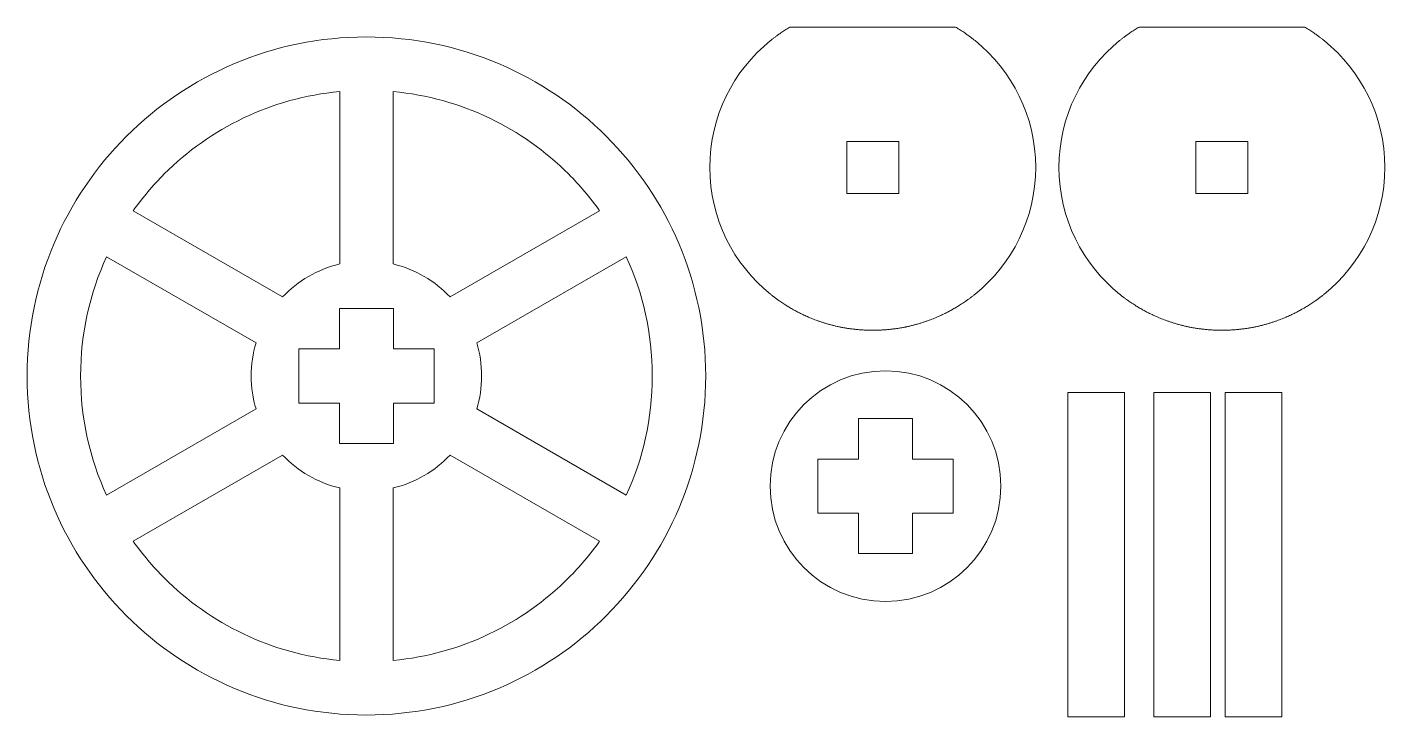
# Model space of a CAD drawing. Header units: millimetres. Extents: x 286 to 766, y 153 to 433.
# Drawn here: x 540.9 to 641.3, y 163.2 to 214.2 of the extents above; entities that cross this region are included whole.
import ezdxf

# ---------------------------------------------------------------- set-up
doc = ezdxf.new("R2010")
doc.units = ezdxf.units.MM
doc.header["$MEASUREMENT"] = 0
doc.layers.add('layer 1', color=7, linetype='Continuous')

msp = doc.modelspace()

# ---------------------------------------------------------------- linework, layer by layer
at = {"layer": 'layer 1', "color": 1, "lineweight": 20}
for points in [[(601.4965, 201.9241), (605.3365, 201.9241), (605.3365, 205.7641), (601.4965, 205.7641), (601.4965, 201.9241)], [(627.3198, 201.9241), (631.1598, 201.9241), (631.1598, 205.7641), (627.3198, 205.7641), (627.3198, 201.9241)]]:
    msp.add_lwpolyline(points, close=True, dxfattribs=at)
msp.add_ellipse((604.3579, 180.2591), major_axis=(0, 8.5355), ratio=1, dxfattribs=at)
at = {"layer": 'layer 1', "color": 1, "lineweight": 9}
for points, knots in [([(609.5441, 214.2252), (609.5441, 214.2252), (609.6015, 214.1911), (609.6015, 214.1911), (609.6015, 214.1911), (609.6498, 214.1622), (609.6976, 214.133), (609.7451, 214.1036), (609.7451, 214.1036), (609.7451, 214.1036), (609.8421, 214.0432), (609.8421, 214.0432), (609.8421, 214.0432), (609.89, 214.0129), (609.9378, 213.9819), (609.9855, 213.951), (609.9855, 213.951), (609.9855, 213.951), (610.0717, 213.8945), (610.0717, 213.8945), (610.0717, 213.8945), (610.1215, 213.8613), (610.1716, 213.8277), (610.2215, 213.7934), (610.2215, 213.7934), (610.2215, 213.7934), (610.3004, 213.7389), (610.3004, 213.7389), (610.3004, 213.7389), (610.3719, 213.6889), (610.4428, 213.6383), (610.5132, 213.5871), (610.5132, 213.5871), (610.5132, 213.5871), (610.5541, 213.5572), (610.5541, 213.5572), (610.5541, 213.5572), (610.6134, 213.5135), (610.6721, 213.469), (610.7306, 213.4244), (610.7306, 213.4244), (610.7306, 213.4244), (610.7675, 213.3961), (610.7675, 213.3961), (610.7675, 213.3961), (610.8256, 213.3516), (610.8828, 213.3064), (610.9403, 213.2606), (610.9403, 213.2606), (610.9403, 213.2606), (610.9824, 213.2267), (610.9824, 213.2267), (610.9824, 213.2267), (613.7193, 211.0172), (615.4701, 207.6353), (615.4701, 203.8441), (615.4701, 203.8441), (615.4701, 200.0527), (613.7192, 196.671), (610.9824, 194.4613), (610.9824, 194.4613), (610.9824, 194.4613), (610.9403, 194.4274), (610.9403, 194.4274), (610.9403, 194.4274), (610.8828, 194.3818), (610.8256, 194.3367), (610.7675, 194.2917), (610.7675, 194.2917), (610.7675, 194.2917), (610.7306, 194.2637), (610.7306, 194.2637), (610.7306, 194.2637), (610.6721, 194.2189), (610.6134, 194.1744), (610.5541, 194.1309), (610.5541, 194.1309), (610.5541, 194.1309), (610.5132, 194.1011), (610.5132, 194.1011), (610.5132, 194.1011), (610.4428, 194.0497), (610.3719, 193.999), (610.3004, 193.9493), (610.3004, 193.9493), (610.3004, 193.9493), (610.2215, 193.8946), (610.2215, 193.8946), (610.2215, 193.8946), (610.1716, 193.8605), (610.1215, 193.8272), (610.0717, 193.7935), (610.0717, 193.7935), (610.0717, 193.7935), (609.9855, 193.7372), (609.9855, 193.7372), (609.9855, 193.7372), (609.9378, 193.7058), (609.89, 193.6753), (609.8421, 193.6448), (609.8421, 193.6448), (609.8421, 193.6448), (609.7451, 193.5844), (609.7451, 193.5844), (609.7451, 193.5844), (609.6976, 193.5551), (609.6498, 193.5257), (609.6015, 193.497), (609.6015, 193.497), (609.6015, 193.497), (609.4996, 193.4365), (609.4996, 193.4365), (609.4996, 193.4365), (609.447, 193.406), (609.3943, 193.3755), (609.3414, 193.3456), (609.3414, 193.3456), (609.3414, 193.3456), (609.2313, 193.2841), (609.2313, 193.2841), (609.2313, 193.2841), (609.1855, 193.2587), (609.1395, 193.2336), (609.093, 193.209), (609.093, 193.209), (609.0511, 193.1865), (609.009, 193.1642), (608.9669, 193.1424), (608.9669, 193.1424), (608.9246, 193.1204), (608.8825, 193.0989), (608.8404, 193.0774), (608.8404, 193.0774), (608.7908, 193.0525), (608.7411, 193.0279), (608.6912, 193.0035), (608.6912, 193.0035), (608.6912, 193.0035), (608.5853, 192.9522), (608.5853, 192.9522), (608.5853, 192.9522), (608.5327, 192.9275), (608.4799, 192.9029), (608.4269, 192.8787), (608.4269, 192.8787), (608.4269, 192.8787), (608.3346, 192.8366), (608.3346, 192.8366), (608.3346, 192.8366), (608.2781, 192.8113), (608.221, 192.7866), (608.1638, 192.762), (608.1638, 192.762), (608.1638, 192.762), (608.0618, 192.7187), (608.0618, 192.7187), (608.0618, 192.7187), (608.0028, 192.694), (607.9432, 192.6698), (607.8835, 192.6457), (607.8835, 192.6457), (607.8835, 192.6457), (607.7876, 192.608), (607.7876, 192.608), (607.7876, 192.608), (607.722, 192.5824), (607.6558, 192.5574), (607.5893, 192.533), (607.5893, 192.533), (607.5893, 192.533), (607.5247, 192.5092), (607.5247, 192.5092), (607.5247, 192.5092), (607.4567, 192.4842), (607.3883, 192.4605), (607.3195, 192.4369), (607.3195, 192.4369), (607.3195, 192.4369), (607.2546, 192.4146), (607.2546, 192.4146), (607.2546, 192.4146), (607.1837, 192.391), (607.1128, 192.368), (607.0412, 192.3454), (607.0412, 192.3454), (607.0412, 192.3454), (606.978, 192.3255), (606.978, 192.3255), (606.978, 192.3255), (606.897, 192.3005), (606.8155, 192.2763), (606.7333, 192.2528), (606.7333, 192.2528), (606.7333, 192.2528), (606.6816, 192.2384), (606.6816, 192.2384), (606.6816, 192.2384), (606.6059, 192.2172), (606.5306, 192.1965), (606.4546, 192.1767), (606.4546, 192.1767), (606.4546, 192.1767), (606.3997, 192.1628), (606.3997, 192.1628), (606.3997, 192.1628), (606.3231, 192.1434), (606.2461, 192.1248), (606.1688, 192.1066), (606.1688, 192.1066), (606.1688, 192.1066), (606.1173, 192.0945), (606.1173, 192.0945), (606.1173, 192.0945), (606.0366, 192.076), (605.9555, 192.0582), (605.8742, 192.0415), (605.8742, 192.0415), (605.8742, 192.0415), (605.83, 192.0324), (605.83, 192.0324), (605.83, 192.0324), (605.7415, 192.0143), (605.6528, 191.9973), (605.5635, 191.9814), (605.5635, 191.9814), (605.5635, 191.9814), (605.5274, 191.975), (605.5274, 191.975), (605.5274, 191.975), (605.443, 191.9599), (605.3585, 191.946), (605.2738, 191.933), (605.2738, 191.933), (605.2738, 191.933), (605.2278, 191.9259), (605.2278, 191.9259), (605.2278, 191.9259), (605.1435, 191.9133), (605.0589, 191.9014), (604.9741, 191.8904), (604.9741, 191.8904), (604.9741, 191.8904), (604.9354, 191.8854), (604.9354, 191.8854), (604.9354, 191.8854), (604.8441, 191.8739), (604.7521, 191.8634), (604.6599, 191.854), (604.6599, 191.854), (604.6599, 191.854), (604.649, 191.8528), (604.649, 191.8528), (604.649, 191.8528), (604.649, 191.8528), (604.6433, 191.8521), (604.6433, 191.8521), (604.6433, 191.8521), (604.5468, 191.8426), (604.4498, 191.8339), (604.353, 191.8264), (604.353, 191.8264), (604.353, 191.8264), (604.3283, 191.8245), (604.3283, 191.8245), (604.3283, 191.8245), (604.238, 191.8176), (604.1473, 191.8122), (604.0562, 191.8072), (604.0562, 191.8072), (604.0562, 191.8072), (604.0179, 191.8053), (604.0179, 191.8053), (604.0179, 191.8053), (603.9274, 191.8009), (603.8365, 191.7976), (603.7457, 191.7951), (603.7457, 191.7951), (603.7457, 191.7951), (603.716, 191.7943), (603.716, 191.7943), (603.716, 191.7943), (603.6165, 191.7919), (603.5166, 191.7902), (603.4167, 191.7902), (603.4167, 191.7902), (603.3165, 191.7902), (603.2169, 191.7919), (603.1172, 191.7943), (603.1172, 191.7943), (603.1172, 191.7943), (603.0877, 191.7951), (603.0877, 191.7951), (603.0877, 191.7951), (602.9967, 191.7976), (602.906, 191.8009), (602.8155, 191.8053), (602.8155, 191.8053), (602.8155, 191.8053), (602.7772, 191.8072), (602.7772, 191.8072), (602.7772, 191.8072), (602.6861, 191.8122), (602.5955, 191.8179), (602.5051, 191.8245), (602.5051, 191.8245), (602.5051, 191.8245), (602.4804, 191.8264), (602.4804, 191.8264), (602.4804, 191.8264), (602.3836, 191.8339), (602.2866, 191.8426), (602.1902, 191.8521), (602.1902, 191.8521), (602.1902, 191.8521), (602.1844, 191.8528), (602.1844, 191.8528), (602.1844, 191.8528), (602.1844, 191.8528), (602.1736, 191.854), (602.1736, 191.854), (602.1736, 191.854), (602.0813, 191.8634), (601.9893, 191.8739), (601.8977, 191.8854), (601.8977, 191.8854), (601.8977, 191.8854), (601.8594, 191.8904), (601.8594, 191.8904), (601.8594, 191.8904), (601.7743, 191.9014), (601.6898, 191.9133), (601.6055, 191.9259), (601.6055, 191.9259), (601.6055, 191.9259), (601.5597, 191.933), (601.5597, 191.933), (601.5597, 191.933), (601.4748, 191.946), (601.3901, 191.9599), (601.306, 191.975), (601.306, 191.975), (601.306, 191.975), (601.2699, 191.9814), (601.2699, 191.9814), (601.2699, 191.9814), (601.1807, 191.9973), (601.0917, 192.0143), (601.0034, 192.0324), (601.0034, 192.0324), (601.0034, 192.0324), (600.9592, 192.0415), (600.9592, 192.0415), (600.9592, 192.0415), (600.8781, 192.0582), (600.7967, 192.076), (600.7161, 192.0945), (600.7161, 192.0945), (600.7161, 192.0945), (600.6646, 192.1066), (600.6646, 192.1066), (600.6646, 192.1066), (600.5873, 192.1244), (600.5103, 192.1434), (600.4337, 192.1628), (600.4337, 192.1628), (600.4337, 192.1628), (600.3788, 192.1767), (600.3788, 192.1767), (600.3788, 192.1767), (600.3028, 192.1965), (600.2271, 192.2172), (600.1517, 192.2384), (600.1517, 192.2384), (600.1517, 192.2384), (600.0997, 192.2528), (600.0997, 192.2528), (600.0997, 192.2528), (600.0175, 192.2763), (599.9365, 192.3005), (599.8552, 192.3255), (599.8552, 192.3255), (599.8552, 192.3255), (599.792, 192.3454), (599.792, 192.3454), (599.792, 192.3454), (599.7207, 192.368), (599.6498, 192.391), (599.5789, 192.4146), (599.5789, 192.4146), (599.5789, 192.4146), (599.5136, 192.4369), (599.5136, 192.4369), (599.5136, 192.4369), (599.4451, 192.4605), (599.3767, 192.4842), (599.3086, 192.5092), (599.3086, 192.5092), (599.3086, 192.5092), (599.2439, 192.533), (599.2439, 192.533), (599.2439, 192.533), (599.1775, 192.5571), (599.1115, 192.5824), (599.0455, 192.608), (599.0455, 192.608), (599.0455, 192.608), (598.9498, 192.6457), (598.9498, 192.6457), (598.9498, 192.6457), (598.8902, 192.6696), (598.8305, 192.694), (598.7713, 192.7187), (598.7713, 192.7187), (598.7713, 192.7187), (598.6694, 192.762), (598.6694, 192.762), (598.6694, 192.762), (598.6124, 192.7866), (598.5554, 192.8113), (598.4988, 192.8366), (598.4988, 192.8366), (598.4988, 192.8366), (598.4064, 192.8787), (598.4064, 192.8787), (598.4064, 192.8787), (598.3535, 192.9029), (598.3007, 192.9275), (598.2482, 192.9522), (598.2482, 192.9522), (598.2482, 192.9522), (598.142, 193.0035), (598.142, 193.0035), (598.142, 193.0035), (598.0923, 193.0279), (598.0426, 193.0525), (597.993, 193.0774), (597.993, 193.0774), (597.9506, 193.0989), (597.9084, 193.1204), (597.8665, 193.1424), (597.8665, 193.1424), (597.8243, 193.1642), (597.7822, 193.1865), (597.7404, 193.209), (597.7404, 193.209), (597.6939, 193.2336), (597.6478, 193.2587), (597.6018, 193.2841), (597.6018, 193.2841), (597.5651, 193.3045), (597.5284, 193.3248), (597.492, 193.3456), (597.492, 193.3456), (597.4388, 193.3755), (597.3863, 193.406), (597.3338, 193.4365), (597.3338, 193.4365), (597.3338, 193.4365), (597.2318, 193.497), (597.2318, 193.497), (597.2318, 193.497), (597.1838, 193.5257), (597.1359, 193.5551), (597.0882, 193.5844), (597.0882, 193.5844), (597.0557, 193.6046), (597.0235, 193.6246), (596.9913, 193.6448), (596.9913, 193.6448), (596.9431, 193.6753), (596.8953, 193.706), (596.848, 193.7372), (596.848, 193.7372), (596.848, 193.7372), (596.7617, 193.7935), (596.7617, 193.7935), (596.7617, 193.7935), (596.7117, 193.8268), (596.6616, 193.8603), (596.6119, 193.8946), (596.6119, 193.8946), (596.6119, 193.8946), (596.533, 193.9493), (596.533, 193.9493), (596.533, 193.9493), (596.4615, 193.999), (596.3906, 194.0497), (596.3203, 194.1011), (596.3203, 194.1011), (596.3203, 194.1011), (596.2792, 194.1309), (596.2792, 194.1309), (596.2792, 194.1309), (596.2198, 194.1744), (596.1611, 194.2189), (596.1028, 194.2637), (596.1028, 194.2637), (596.1028, 194.2637), (596.0659, 194.2917), (596.0659, 194.2917), (596.0659, 194.2917), (596.0078, 194.3365), (595.95, 194.3818), (595.8931, 194.4274), (595.8931, 194.4274), (595.8931, 194.4274), (595.8508, 194.4613), (595.8508, 194.4613), (595.8508, 194.4613), (593.1141, 196.6707), (591.363, 200.0527), (591.363, 203.8441), (591.363, 203.8441), (591.363, 207.6353), (593.1142, 211.0171), (595.8508, 213.2267), (595.8508, 213.2267), (595.8508, 213.2267), (595.8931, 213.2606), (595.8931, 213.2606), (595.8931, 213.2606), (595.95, 213.3064), (596.0078, 213.3514), (596.0659, 213.3961), (596.0659, 213.3961), (596.0659, 213.3961), (596.1028, 213.4244), (596.1028, 213.4244), (596.1028, 213.4244), (596.1611, 213.4693), (596.2198, 213.5135), (596.2792, 213.5572), (596.2792, 213.5572), (596.2792, 213.5572), (596.3203, 213.5871), (596.3203, 213.5871), (596.3203, 213.5871), (596.3906, 213.6383), (596.4615, 213.6889), (596.533, 213.7389), (596.533, 213.7389), (596.533, 213.7389), (596.6119, 213.7934), (596.6119, 213.7934), (596.6119, 213.7934), (596.6616, 213.8274), (596.7117, 213.861), (596.7617, 213.8945), (596.7617, 213.8945), (596.7617, 213.8945), (596.848, 213.951), (596.848, 213.951), (596.848, 213.951), (596.8953, 213.982), (596.9431, 214.0129), (596.9913, 214.0432), (596.9913, 214.0432), (596.9913, 214.0432), (597.0882, 214.1036), (597.0882, 214.1036), (597.0882, 214.1036), (597.1359, 214.133), (597.1838, 214.1622), (597.2318, 214.1911), (597.2318, 214.1911), (597.2318, 214.1911), (597.2893, 214.2252), (597.2893, 214.2252), (597.2893, 214.2252), (597.2893, 214.2252), (609.5441, 214.2252), (609.5441, 214.2252)], [0, 0, 0, 0, 0.00694444, 0.00694444, 0.00694444, 0.00694444, 0.01388889, 0.01388889, 0.01388889, 0.01388889, 0.02083333, 0.02083333, 0.02083333, 0.02083333, 0.02777778, 0.02777778, 0.02777778, 0.02777778, 0.03472222, 0.03472222, 0.03472222, 0.03472222, 0.04166667, 0.04166667, 0.04166667, 0.04166667, 0.04861111, 0.04861111, 0.04861111, 0.04861111, 0.05555556, 0.05555556, 0.05555556, 0.05555556, 0.0625, 0.0625, 0.0625, 0.0625, 0.06944444, 0.06944444, 0.06944444, 0.06944444, 0.07638889, 0.07638889, 0.07638889, 0.07638889, 0.08333333, 0.08333333, 0.08333333, 0.08333333, 0.09027778, 0.09027778, 0.09027778, 0.09027778, 0.09722222, 0.09722222, 0.09722222, 0.09722222, 0.10416667, 0.10416667, 0.10416667, 0.10416667, 0.11111111, 0.11111111, 0.11111111, 0.11111111, 0.11805556, 0.11805556, 0.11805556, 0.11805556, 0.125, 0.125, 0.125, 0.125, 0.13194444, 0.13194444, 0.13194444, 0.13194444, 0.13888889, 0.13888889, 0.13888889, 0.13888889, 0.14583333, 0.14583333, 0.14583333, 0.14583333, 0.15277778, 0.15277778, 0.15277778, 0.15277778, 0.15972222, 0.15972222, 0.15972222, 0.15972222, 0.16666667, 0.16666667, 0.16666667, 0.16666667, 0.17361111, 0.17361111, 0.17361111, 0.17361111, 0.18055556, 0.18055556, 0.18055556, 0.18055556, 0.1875, 0.1875, 0.1875, 0.1875, 0.19444444, 0.19444444, 0.19444444, 0.19444444, 0.20138889, 0.20138889, 0.20138889, 0.20138889, 0.20833333, 0.20833333, 0.20833333, 0.20833333, 0.21527778, 0.21527778, 0.21527778, 0.21527778, 0.22222222, 0.22222222, 0.22222222, 0.22222222, 0.22916667, 0.22916667, 0.22916667, 0.22916667, 0.23611111, 0.23611111, 0.23611111, 0.23611111, 0.24305556, 0.24305556, 0.24305556, 0.24305556, 0.25, 0.25, 0.25, 0.25, 0.25694444, 0.25694444, 0.25694444, 0.25694444, 0.26388889, 0.26388889, 0.26388889, 0.26388889, 0.27083333, 0.27083333, 0.27083333, 0.27083333, 0.27777778, 0.27777778, 0.27777778, 0.27777778, 0.28472222, 0.28472222, 0.28472222, 0.28472222, 0.29166667, 0.29166667, 0.29166667, 0.29166667, 0.29861111, 0.29861111, 0.29861111, 0.29861111, 0.30555556, 0.30555556, 0.30555556, 0.30555556, 0.3125, 0.3125, 0.3125, 0.3125, 0.31944444, 0.31944444, 0.31944444, 0.31944444, 0.32638889, 0.32638889, 0.32638889, 0.32638889, 0.33333333, 0.33333333, 0.33333333, 0.33333333, 0.34027778, 0.34027778, 0.34027778, 0.34027778, 0.34722222, 0.34722222, 0.34722222, 0.34722222, 0.35416667, 0.35416667, 0.35416667, 0.35416667, 0.36111111, 0.36111111, 0.36111111, 0.36111111, 0.36805556, 0.36805556, 0.36805556, 0.36805556, 0.375, 0.375, 0.375, 0.375, 0.38194444, 0.38194444, 0.38194444, 0.38194444, 0.38888889, 0.38888889, 0.38888889, 0.38888889, 0.39583333, 0.39583333, 0.39583333, 0.39583333, 0.40277778, 0.40277778, 0.40277778, 0.40277778, 0.40972222, 0.40972222, 0.40972222, 0.40972222, 0.41666667, 0.41666667, 0.41666667, 0.41666667, 0.42361111, 0.42361111, 0.42361111, 0.42361111, 0.43055556, 0.43055556, 0.43055556, 0.43055556, 0.4375, 0.4375, 0.4375, 0.4375, 0.44444444, 0.44444444, 0.44444444, 0.44444444, 0.45138889, 0.45138889, 0.45138889, 0.45138889, 0.45833333, 0.45833333, 0.45833333, 0.45833333, 0.46527778, 0.46527778, 0.46527778, 0.46527778, 0.47222222, 0.47222222, 0.47222222, 0.47222222, 0.47916667, 0.47916667, 0.47916667, 0.47916667, 0.48611111, 0.48611111, 0.48611111, 0.48611111, 0.49305556, 0.49305556, 0.49305556, 0.49305556, 0.5, 0.5, 0.5, 0.5, 0.50694444, 0.50694444, 0.50694444, 0.50694444, 0.51388889, 0.51388889, 0.51388889, 0.51388889, 0.52083333, 0.52083333, 0.52083333, 0.52083333, 0.52777778, 0.52777778, 0.52777778, 0.52777778, 0.53472222, 0.53472222, 0.53472222, 0.53472222, 0.54166667, 0.54166667, 0.54166667, 0.54166667, 0.54861111, 0.54861111, 0.54861111, 0.54861111, 0.55555556, 0.55555556, 0.55555556, 0.55555556, 0.5625, 0.5625, 0.5625, 0.5625, 0.56944444, 0.56944444, 0.56944444, 0.56944444, 0.57638889, 0.57638889, 0.57638889, 0.57638889, 0.58333333, 0.58333333, 0.58333333, 0.58333333, 0.59027778, 0.59027778, 0.59027778, 0.59027778, 0.59722222, 0.59722222, 0.59722222, 0.59722222, 0.60416667, 0.60416667, 0.60416667, 0.60416667, 0.61111111, 0.61111111, 0.61111111, 0.61111111, 0.61805556, 0.61805556, 0.61805556, 0.61805556, 0.625, 0.625, 0.625, 0.625, 0.63194444, 0.63194444, 0.63194444, 0.63194444, 0.63888889, 0.63888889, 0.63888889, 0.63888889, 0.64583333, 0.64583333, 0.64583333, 0.64583333, 0.65277778, 0.65277778, 0.65277778, 0.65277778, 0.65972222, 0.65972222, 0.65972222, 0.65972222, 0.66666667, 0.66666667, 0.66666667, 0.66666667, 0.67361111, 0.67361111, 0.67361111, 0.67361111, 0.68055556, 0.68055556, 0.68055556, 0.68055556, 0.6875, 0.6875, 0.6875, 0.6875, 0.69444444, 0.69444444, 0.69444444, 0.69444444, 0.70138889, 0.70138889, 0.70138889, 0.70138889, 0.70833333, 0.70833333, 0.70833333, 0.70833333, 0.71527778, 0.71527778, 0.71527778, 0.71527778, 0.72222222, 0.72222222, 0.72222222, 0.72222222, 0.72916667, 0.72916667, 0.72916667, 0.72916667, 0.73611111, 0.73611111, 0.73611111, 0.73611111, 0.74305556, 0.74305556, 0.74305556, 0.74305556, 0.75, 0.75, 0.75, 0.75, 0.75694444, 0.75694444, 0.75694444, 0.75694444, 0.76388889, 0.76388889, 0.76388889, 0.76388889, 0.77083333, 0.77083333, 0.77083333, 0.77083333, 0.77777778, 0.77777778, 0.77777778, 0.77777778, 0.78472222, 0.78472222, 0.78472222, 0.78472222, 0.79166667, 0.79166667, 0.79166667, 0.79166667, 0.79861111, 0.79861111, 0.79861111, 0.79861111, 0.80555556, 0.80555556, 0.80555556, 0.80555556, 0.8125, 0.8125, 0.8125, 0.8125, 0.81944444, 0.81944444, 0.81944444, 0.81944444, 0.82638889, 0.82638889, 0.82638889, 0.82638889, 0.83333333, 0.83333333, 0.83333333, 0.83333333, 0.84027778, 0.84027778, 0.84027778, 0.84027778, 0.84722222, 0.84722222, 0.84722222, 0.84722222, 0.85416667, 0.85416667, 0.85416667, 0.85416667, 0.86111111, 0.86111111, 0.86111111, 0.86111111, 0.86805556, 0.86805556, 0.86805556, 0.86805556, 0.875, 0.875, 0.875, 0.875, 0.88194444, 0.88194444, 0.88194444, 0.88194444, 0.88888889, 0.88888889, 0.88888889, 0.88888889, 0.89583333, 0.89583333, 0.89583333, 0.89583333, 0.90277778, 0.90277778, 0.90277778, 0.90277778, 0.90972222, 0.90972222, 0.90972222, 0.90972222, 0.91666667, 0.91666667, 0.91666667, 0.91666667, 0.92361111, 0.92361111, 0.92361111, 0.92361111, 0.93055556, 0.93055556, 0.93055556, 0.93055556, 0.9375, 0.9375, 0.9375, 0.9375, 0.94444444, 0.94444444, 0.94444444, 0.94444444, 0.95138889, 0.95138889, 0.95138889, 0.95138889, 0.95833333, 0.95833333, 0.95833333, 0.95833333, 0.96527778, 0.96527778, 0.96527778, 0.96527778, 0.97222222, 0.97222222, 0.97222222, 0.97222222, 0.97916667, 0.97916667, 0.97916667, 0.97916667, 0.98611111, 0.98611111, 0.98611111, 0.98611111, 1, 1, 1, 1]), ([(635.3674, 214.2252), (635.3674, 214.2252), (635.4248, 214.1911), (635.4248, 214.1911), (635.4248, 214.1911), (635.4731, 214.1622), (635.5209, 214.133), (635.5684, 214.1036), (635.5684, 214.1036), (635.5684, 214.1036), (635.6654, 214.0432), (635.6654, 214.0432), (635.6654, 214.0432), (635.7133, 214.0129), (635.7611, 213.9819), (635.8088, 213.951), (635.8088, 213.951), (635.8088, 213.951), (635.895, 213.8945), (635.895, 213.8945), (635.895, 213.8945), (635.9448, 213.8613), (635.9949, 213.8277), (636.0448, 213.7934), (636.0448, 213.7934), (636.0448, 213.7934), (636.1237, 213.7389), (636.1237, 213.7389), (636.1237, 213.7389), (636.1952, 213.6889), (636.2661, 213.6383), (636.3365, 213.5871), (636.3365, 213.5871), (636.3365, 213.5871), (636.3774, 213.5572), (636.3774, 213.5572), (636.3774, 213.5572), (636.4367, 213.5135), (636.4954, 213.469), (636.5539, 213.4244), (636.5539, 213.4244), (636.5539, 213.4244), (636.5908, 213.3961), (636.5908, 213.3961), (636.5908, 213.3961), (636.6489, 213.3516), (636.7061, 213.3064), (636.7636, 213.2606), (636.7636, 213.2606), (636.7636, 213.2606), (636.8057, 213.2267), (636.8057, 213.2267), (636.8057, 213.2267), (639.5426, 211.0172), (641.2934, 207.6353), (641.2934, 203.8441), (641.2934, 203.8441), (641.2934, 200.0527), (639.5425, 196.671), (636.8057, 194.4613), (636.8057, 194.4613), (636.8057, 194.4613), (636.7636, 194.4274), (636.7636, 194.4274), (636.7636, 194.4274), (636.7061, 194.3818), (636.6489, 194.3367), (636.5908, 194.2917), (636.5908, 194.2917), (636.5908, 194.2917), (636.5539, 194.2637), (636.5539, 194.2637), (636.5539, 194.2637), (636.4954, 194.2189), (636.4367, 194.1744), (636.3774, 194.1309), (636.3774, 194.1309), (636.3774, 194.1309), (636.3365, 194.1011), (636.3365, 194.1011), (636.3365, 194.1011), (636.2661, 194.0497), (636.1952, 193.999), (636.1237, 193.9493), (636.1237, 193.9493), (636.1237, 193.9493), (636.0448, 193.8946), (636.0448, 193.8946), (636.0448, 193.8946), (635.9949, 193.8605), (635.9448, 193.8272), (635.895, 193.7935), (635.895, 193.7935), (635.895, 193.7935), (635.8088, 193.7372), (635.8088, 193.7372), (635.8088, 193.7372), (635.7611, 193.7058), (635.7133, 193.6753), (635.6654, 193.6448), (635.6654, 193.6448), (635.6654, 193.6448), (635.5684, 193.5844), (635.5684, 193.5844), (635.5684, 193.5844), (635.5209, 193.5551), (635.4731, 193.5257), (635.4248, 193.497), (635.4248, 193.497), (635.4248, 193.497), (635.3229, 193.4365), (635.3229, 193.4365), (635.3229, 193.4365), (635.2703, 193.406), (635.2176, 193.3755), (635.1647, 193.3456), (635.1647, 193.3456), (635.1647, 193.3456), (635.0546, 193.2841), (635.0546, 193.2841), (635.0546, 193.2841), (635.0088, 193.2587), (634.9628, 193.2336), (634.9163, 193.209), (634.9163, 193.209), (634.8744, 193.1865), (634.8323, 193.1642), (634.7902, 193.1424), (634.7902, 193.1424), (634.7479, 193.1204), (634.7058, 193.0989), (634.6637, 193.0774), (634.6637, 193.0774), (634.6141, 193.0525), (634.5644, 193.0279), (634.5145, 193.0035), (634.5145, 193.0035), (634.5145, 193.0035), (634.4086, 192.9522), (634.4086, 192.9522), (634.4086, 192.9522), (634.356, 192.9275), (634.3032, 192.9029), (634.2502, 192.8787), (634.2502, 192.8787), (634.2502, 192.8787), (634.1579, 192.8366), (634.1579, 192.8366), (634.1579, 192.8366), (634.1014, 192.8113), (634.0443, 192.7866), (633.9871, 192.762), (633.9871, 192.762), (633.9871, 192.762), (633.8851, 192.7187), (633.8851, 192.7187), (633.8851, 192.7187), (633.8261, 192.694), (633.7665, 192.6698), (633.7068, 192.6457), (633.7068, 192.6457), (633.7068, 192.6457), (633.6109, 192.608), (633.6109, 192.608), (633.6109, 192.608), (633.5453, 192.5824), (633.4791, 192.5574), (633.4126, 192.533), (633.4126, 192.533), (633.4126, 192.533), (633.348, 192.5092), (633.348, 192.5092), (633.348, 192.5092), (633.28, 192.4842), (633.2116, 192.4605), (633.1428, 192.4369), (633.1428, 192.4369), (633.1428, 192.4369), (633.0779, 192.4146), (633.0779, 192.4146), (633.0779, 192.4146), (633.007, 192.391), (632.9361, 192.368), (632.8645, 192.3454), (632.8645, 192.3454), (632.8645, 192.3454), (632.8013, 192.3255), (632.8013, 192.3255), (632.8013, 192.3255), (632.7203, 192.3005), (632.6388, 192.2763), (632.5566, 192.2528), (632.5566, 192.2528), (632.5566, 192.2528), (632.5049, 192.2384), (632.5049, 192.2384), (632.5049, 192.2384), (632.4292, 192.2172), (632.3539, 192.1965), (632.2779, 192.1767), (632.2779, 192.1767), (632.2779, 192.1767), (632.223, 192.1628), (632.223, 192.1628), (632.223, 192.1628), (632.1464, 192.1434), (632.0694, 192.1248), (631.9921, 192.1066), (631.9921, 192.1066), (631.9921, 192.1066), (631.9406, 192.0945), (631.9406, 192.0945), (631.9406, 192.0945), (631.8599, 192.076), (631.7788, 192.0582), (631.6975, 192.0415), (631.6975, 192.0415), (631.6975, 192.0415), (631.6533, 192.0324), (631.6533, 192.0324), (631.6533, 192.0324), (631.5648, 192.0143), (631.4761, 191.9973), (631.3868, 191.9814), (631.3868, 191.9814), (631.3868, 191.9814), (631.3507, 191.975), (631.3507, 191.975), (631.3507, 191.975), (631.2663, 191.9599), (631.1818, 191.946), (631.0971, 191.933), (631.0971, 191.933), (631.0971, 191.933), (631.0511, 191.9259), (631.0511, 191.9259), (631.0511, 191.9259), (630.9668, 191.9133), (630.8822, 191.9014), (630.7974, 191.8904), (630.7974, 191.8904), (630.7974, 191.8904), (630.7587, 191.8854), (630.7587, 191.8854), (630.7587, 191.8854), (630.6674, 191.8739), (630.5754, 191.8634), (630.4832, 191.854), (630.4832, 191.854), (630.4832, 191.854), (630.4723, 191.8528), (630.4723, 191.8528), (630.4723, 191.8528), (630.4723, 191.8528), (630.4666, 191.8521), (630.4666, 191.8521), (630.4666, 191.8521), (630.3701, 191.8426), (630.2731, 191.8339), (630.1763, 191.8264), (630.1763, 191.8264), (630.1763, 191.8264), (630.1516, 191.8245), (630.1516, 191.8245), (630.1516, 191.8245), (630.0613, 191.8176), (629.9706, 191.8122), (629.8795, 191.8072), (629.8795, 191.8072), (629.8795, 191.8072), (629.8412, 191.8053), (629.8412, 191.8053), (629.8412, 191.8053), (629.7507, 191.8009), (629.6598, 191.7976), (629.569, 191.7951), (629.569, 191.7951), (629.569, 191.7951), (629.5393, 191.7943), (629.5393, 191.7943), (629.5393, 191.7943), (629.4398, 191.7919), (629.3399, 191.7902), (629.24, 191.7902), (629.24, 191.7902), (629.1398, 191.7902), (629.0402, 191.7919), (628.9405, 191.7943), (628.9405, 191.7943), (628.9405, 191.7943), (628.911, 191.7951), (628.911, 191.7951), (628.911, 191.7951), (628.82, 191.7976), (628.7293, 191.8009), (628.6388, 191.8053), (628.6388, 191.8053), (628.6388, 191.8053), (628.6005, 191.8072), (628.6005, 191.8072), (628.6005, 191.8072), (628.5094, 191.8122), (628.4188, 191.8179), (628.3284, 191.8245), (628.3284, 191.8245), (628.3284, 191.8245), (628.3037, 191.8264), (628.3037, 191.8264), (628.3037, 191.8264), (628.2069, 191.8339), (628.1099, 191.8426), (628.0135, 191.8521), (628.0135, 191.8521), (628.0135, 191.8521), (628.0077, 191.8528), (628.0077, 191.8528), (628.0077, 191.8528), (628.0077, 191.8528), (627.9969, 191.854), (627.9969, 191.854), (627.9969, 191.854), (627.9046, 191.8634), (627.8126, 191.8739), (627.721, 191.8854), (627.721, 191.8854), (627.721, 191.8854), (627.6827, 191.8904), (627.6827, 191.8904), (627.6827, 191.8904), (627.5976, 191.9014), (627.5131, 191.9133), (627.4288, 191.9259), (627.4288, 191.9259), (627.4288, 191.9259), (627.383, 191.933), (627.383, 191.933), (627.383, 191.933), (627.2981, 191.946), (627.2134, 191.9599), (627.1293, 191.975), (627.1293, 191.975), (627.1293, 191.975), (627.0932, 191.9814), (627.0932, 191.9814), (627.0932, 191.9814), (627.004, 191.9973), (626.915, 192.0143), (626.8267, 192.0324), (626.8267, 192.0324), (626.8267, 192.0324), (626.7825, 192.0415), (626.7825, 192.0415), (626.7825, 192.0415), (626.7014, 192.0582), (626.62, 192.076), (626.5394, 192.0945), (626.5394, 192.0945), (626.5394, 192.0945), (626.4879, 192.1066), (626.4879, 192.1066), (626.4879, 192.1066), (626.4106, 192.1244), (626.3336, 192.1434), (626.257, 192.1628), (626.257, 192.1628), (626.257, 192.1628), (626.2021, 192.1767), (626.2021, 192.1767), (626.2021, 192.1767), (626.1261, 192.1965), (626.0504, 192.2172), (625.975, 192.2384), (625.975, 192.2384), (625.975, 192.2384), (625.923, 192.2528), (625.923, 192.2528), (625.923, 192.2528), (625.8408, 192.2763), (625.7598, 192.3005), (625.6785, 192.3255), (625.6785, 192.3255), (625.6785, 192.3255), (625.6153, 192.3454), (625.6153, 192.3454), (625.6153, 192.3454), (625.544, 192.368), (625.4731, 192.391), (625.4022, 192.4146), (625.4022, 192.4146), (625.4022, 192.4146), (625.3369, 192.4369), (625.3369, 192.4369), (625.3369, 192.4369), (625.2684, 192.4605), (625.2, 192.4842), (625.1319, 192.5092), (625.1319, 192.5092), (625.1319, 192.5092), (625.0672, 192.533), (625.0672, 192.533), (625.0672, 192.533), (625.0008, 192.5571), (624.9348, 192.5824), (624.8688, 192.608), (624.8688, 192.608), (624.8688, 192.608), (624.7731, 192.6457), (624.7731, 192.6457), (624.7731, 192.6457), (624.7135, 192.6696), (624.6538, 192.694), (624.5946, 192.7187), (624.5946, 192.7187), (624.5946, 192.7187), (624.4927, 192.762), (624.4927, 192.762), (624.4927, 192.762), (624.4357, 192.7866), (624.3787, 192.8113), (624.3221, 192.8366), (624.3221, 192.8366), (624.3221, 192.8366), (624.2297, 192.8787), (624.2297, 192.8787), (624.2297, 192.8787), (624.1768, 192.9029), (624.124, 192.9275), (624.0715, 192.9522), (624.0715, 192.9522), (624.0715, 192.9522), (623.9653, 193.0035), (623.9653, 193.0035), (623.9653, 193.0035), (623.9156, 193.0279), (623.8659, 193.0525), (623.8163, 193.0774), (623.8163, 193.0774), (623.7739, 193.0989), (623.7317, 193.1204), (623.6898, 193.1424), (623.6898, 193.1424), (623.6476, 193.1642), (623.6055, 193.1865), (623.5637, 193.209), (623.5637, 193.209), (623.5172, 193.2336), (623.4711, 193.2587), (623.4251, 193.2841), (623.4251, 193.2841), (623.3884, 193.3045), (623.3517, 193.3248), (623.3153, 193.3456), (623.3153, 193.3456), (623.2621, 193.3755), (623.2096, 193.406), (623.1571, 193.4365), (623.1571, 193.4365), (623.1571, 193.4365), (623.0551, 193.497), (623.0551, 193.497), (623.0551, 193.497), (623.0071, 193.5257), (622.9592, 193.5551), (622.9115, 193.5844), (622.9115, 193.5844), (622.879, 193.6046), (622.8468, 193.6246), (622.8146, 193.6448), (622.8146, 193.6448), (622.7664, 193.6753), (622.7186, 193.706), (622.6713, 193.7372), (622.6713, 193.7372), (622.6713, 193.7372), (622.585, 193.7935), (622.585, 193.7935), (622.585, 193.7935), (622.535, 193.8268), (622.4849, 193.8603), (622.4352, 193.8946), (622.4352, 193.8946), (622.4352, 193.8946), (622.3563, 193.9493), (622.3563, 193.9493), (622.3563, 193.9493), (622.2848, 193.999), (622.2139, 194.0497), (622.1436, 194.1011), (622.1436, 194.1011), (622.1436, 194.1011), (622.1025, 194.1309), (622.1025, 194.1309), (622.1025, 194.1309), (622.0431, 194.1744), (621.9844, 194.2189), (621.9261, 194.2637), (621.9261, 194.2637), (621.9261, 194.2637), (621.8892, 194.2917), (621.8892, 194.2917), (621.8892, 194.2917), (621.8311, 194.3365), (621.7733, 194.3818), (621.7164, 194.4274), (621.7164, 194.4274), (621.7164, 194.4274), (621.6741, 194.4613), (621.6741, 194.4613), (621.6741, 194.4613), (618.9374, 196.6707), (617.1863, 200.0527), (617.1863, 203.8441), (617.1863, 203.8441), (617.1863, 207.6353), (618.9375, 211.0171), (621.6741, 213.2267), (621.6741, 213.2267), (621.6741, 213.2267), (621.7164, 213.2606), (621.7164, 213.2606), (621.7164, 213.2606), (621.7733, 213.3064), (621.8311, 213.3514), (621.8892, 213.3961), (621.8892, 213.3961), (621.8892, 213.3961), (621.9261, 213.4244), (621.9261, 213.4244), (621.9261, 213.4244), (621.9844, 213.4693), (622.0431, 213.5135), (622.1025, 213.5572), (622.1025, 213.5572), (622.1025, 213.5572), (622.1436, 213.5871), (622.1436, 213.5871), (622.1436, 213.5871), (622.2139, 213.6383), (622.2848, 213.6889), (622.3563, 213.7389), (622.3563, 213.7389), (622.3563, 213.7389), (622.4352, 213.7934), (622.4352, 213.7934), (622.4352, 213.7934), (622.4849, 213.8274), (622.535, 213.861), (622.585, 213.8945), (622.585, 213.8945), (622.585, 213.8945), (622.6713, 213.951), (622.6713, 213.951), (622.6713, 213.951), (622.7186, 213.982), (622.7664, 214.0129), (622.8146, 214.0432), (622.8146, 214.0432), (622.8146, 214.0432), (622.9115, 214.1036), (622.9115, 214.1036), (622.9115, 214.1036), (622.9592, 214.133), (623.0071, 214.1622), (623.0551, 214.1911), (623.0551, 214.1911), (623.0551, 214.1911), (623.1126, 214.2252), (623.1126, 214.2252), (623.1126, 214.2252), (623.1126, 214.2252), (635.3674, 214.2252), (635.3674, 214.2252)], [0, 0, 0, 0, 0.00694444, 0.00694444, 0.00694444, 0.00694444, 0.01388889, 0.01388889, 0.01388889, 0.01388889, 0.02083333, 0.02083333, 0.02083333, 0.02083333, 0.02777778, 0.02777778, 0.02777778, 0.02777778, 0.03472222, 0.03472222, 0.03472222, 0.03472222, 0.04166667, 0.04166667, 0.04166667, 0.04166667, 0.04861111, 0.04861111, 0.04861111, 0.04861111, 0.05555556, 0.05555556, 0.05555556, 0.05555556, 0.0625, 0.0625, 0.0625, 0.0625, 0.06944444, 0.06944444, 0.06944444, 0.06944444, 0.07638889, 0.07638889, 0.07638889, 0.07638889, 0.08333333, 0.08333333, 0.08333333, 0.08333333, 0.09027778, 0.09027778, 0.09027778, 0.09027778, 0.09722222, 0.09722222, 0.09722222, 0.09722222, 0.10416667, 0.10416667, 0.10416667, 0.10416667, 0.11111111, 0.11111111, 0.11111111, 0.11111111, 0.11805556, 0.11805556, 0.11805556, 0.11805556, 0.125, 0.125, 0.125, 0.125, 0.13194444, 0.13194444, 0.13194444, 0.13194444, 0.13888889, 0.13888889, 0.13888889, 0.13888889, 0.14583333, 0.14583333, 0.14583333, 0.14583333, 0.15277778, 0.15277778, 0.15277778, 0.15277778, 0.15972222, 0.15972222, 0.15972222, 0.15972222, 0.16666667, 0.16666667, 0.16666667, 0.16666667, 0.17361111, 0.17361111, 0.17361111, 0.17361111, 0.18055556, 0.18055556, 0.18055556, 0.18055556, 0.1875, 0.1875, 0.1875, 0.1875, 0.19444444, 0.19444444, 0.19444444, 0.19444444, 0.20138889, 0.20138889, 0.20138889, 0.20138889, 0.20833333, 0.20833333, 0.20833333, 0.20833333, 0.21527778, 0.21527778, 0.21527778, 0.21527778, 0.22222222, 0.22222222, 0.22222222, 0.22222222, 0.22916667, 0.22916667, 0.22916667, 0.22916667, 0.23611111, 0.23611111, 0.23611111, 0.23611111, 0.24305556, 0.24305556, 0.24305556, 0.24305556, 0.25, 0.25, 0.25, 0.25, 0.25694444, 0.25694444, 0.25694444, 0.25694444, 0.26388889, 0.26388889, 0.26388889, 0.26388889, 0.27083333, 0.27083333, 0.27083333, 0.27083333, 0.27777778, 0.27777778, 0.27777778, 0.27777778, 0.28472222, 0.28472222, 0.28472222, 0.28472222, 0.29166667, 0.29166667, 0.29166667, 0.29166667, 0.29861111, 0.29861111, 0.29861111, 0.29861111, 0.30555556, 0.30555556, 0.30555556, 0.30555556, 0.3125, 0.3125, 0.3125, 0.3125, 0.31944444, 0.31944444, 0.31944444, 0.31944444, 0.32638889, 0.32638889, 0.32638889, 0.32638889, 0.33333333, 0.33333333, 0.33333333, 0.33333333, 0.34027778, 0.34027778, 0.34027778, 0.34027778, 0.34722222, 0.34722222, 0.34722222, 0.34722222, 0.35416667, 0.35416667, 0.35416667, 0.35416667, 0.36111111, 0.36111111, 0.36111111, 0.36111111, 0.36805556, 0.36805556, 0.36805556, 0.36805556, 0.375, 0.375, 0.375, 0.375, 0.38194444, 0.38194444, 0.38194444, 0.38194444, 0.38888889, 0.38888889, 0.38888889, 0.38888889, 0.39583333, 0.39583333, 0.39583333, 0.39583333, 0.40277778, 0.40277778, 0.40277778, 0.40277778, 0.40972222, 0.40972222, 0.40972222, 0.40972222, 0.41666667, 0.41666667, 0.41666667, 0.41666667, 0.42361111, 0.42361111, 0.42361111, 0.42361111, 0.43055556, 0.43055556, 0.43055556, 0.43055556, 0.4375, 0.4375, 0.4375, 0.4375, 0.44444444, 0.44444444, 0.44444444, 0.44444444, 0.45138889, 0.45138889, 0.45138889, 0.45138889, 0.45833333, 0.45833333, 0.45833333, 0.45833333, 0.46527778, 0.46527778, 0.46527778, 0.46527778, 0.47222222, 0.47222222, 0.47222222, 0.47222222, 0.47916667, 0.47916667, 0.47916667, 0.47916667, 0.48611111, 0.48611111, 0.48611111, 0.48611111, 0.49305556, 0.49305556, 0.49305556, 0.49305556, 0.5, 0.5, 0.5, 0.5, 0.50694444, 0.50694444, 0.50694444, 0.50694444, 0.51388889, 0.51388889, 0.51388889, 0.51388889, 0.52083333, 0.52083333, 0.52083333, 0.52083333, 0.52777778, 0.52777778, 0.52777778, 0.52777778, 0.53472222, 0.53472222, 0.53472222, 0.53472222, 0.54166667, 0.54166667, 0.54166667, 0.54166667, 0.54861111, 0.54861111, 0.54861111, 0.54861111, 0.55555556, 0.55555556, 0.55555556, 0.55555556, 0.5625, 0.5625, 0.5625, 0.5625, 0.56944444, 0.56944444, 0.56944444, 0.56944444, 0.57638889, 0.57638889, 0.57638889, 0.57638889, 0.58333333, 0.58333333, 0.58333333, 0.58333333, 0.59027778, 0.59027778, 0.59027778, 0.59027778, 0.59722222, 0.59722222, 0.59722222, 0.59722222, 0.60416667, 0.60416667, 0.60416667, 0.60416667, 0.61111111, 0.61111111, 0.61111111, 0.61111111, 0.61805556, 0.61805556, 0.61805556, 0.61805556, 0.625, 0.625, 0.625, 0.625, 0.63194444, 0.63194444, 0.63194444, 0.63194444, 0.63888889, 0.63888889, 0.63888889, 0.63888889, 0.64583333, 0.64583333, 0.64583333, 0.64583333, 0.65277778, 0.65277778, 0.65277778, 0.65277778, 0.65972222, 0.65972222, 0.65972222, 0.65972222, 0.66666667, 0.66666667, 0.66666667, 0.66666667, 0.67361111, 0.67361111, 0.67361111, 0.67361111, 0.68055556, 0.68055556, 0.68055556, 0.68055556, 0.6875, 0.6875, 0.6875, 0.6875, 0.69444444, 0.69444444, 0.69444444, 0.69444444, 0.70138889, 0.70138889, 0.70138889, 0.70138889, 0.70833333, 0.70833333, 0.70833333, 0.70833333, 0.71527778, 0.71527778, 0.71527778, 0.71527778, 0.72222222, 0.72222222, 0.72222222, 0.72222222, 0.72916667, 0.72916667, 0.72916667, 0.72916667, 0.73611111, 0.73611111, 0.73611111, 0.73611111, 0.74305556, 0.74305556, 0.74305556, 0.74305556, 0.75, 0.75, 0.75, 0.75, 0.75694444, 0.75694444, 0.75694444, 0.75694444, 0.76388889, 0.76388889, 0.76388889, 0.76388889, 0.77083333, 0.77083333, 0.77083333, 0.77083333, 0.77777778, 0.77777778, 0.77777778, 0.77777778, 0.78472222, 0.78472222, 0.78472222, 0.78472222, 0.79166667, 0.79166667, 0.79166667, 0.79166667, 0.79861111, 0.79861111, 0.79861111, 0.79861111, 0.80555556, 0.80555556, 0.80555556, 0.80555556, 0.8125, 0.8125, 0.8125, 0.8125, 0.81944444, 0.81944444, 0.81944444, 0.81944444, 0.82638889, 0.82638889, 0.82638889, 0.82638889, 0.83333333, 0.83333333, 0.83333333, 0.83333333, 0.84027778, 0.84027778, 0.84027778, 0.84027778, 0.84722222, 0.84722222, 0.84722222, 0.84722222, 0.85416667, 0.85416667, 0.85416667, 0.85416667, 0.86111111, 0.86111111, 0.86111111, 0.86111111, 0.86805556, 0.86805556, 0.86805556, 0.86805556, 0.875, 0.875, 0.875, 0.875, 0.88194444, 0.88194444, 0.88194444, 0.88194444, 0.88888889, 0.88888889, 0.88888889, 0.88888889, 0.89583333, 0.89583333, 0.89583333, 0.89583333, 0.90277778, 0.90277778, 0.90277778, 0.90277778, 0.90972222, 0.90972222, 0.90972222, 0.90972222, 0.91666667, 0.91666667, 0.91666667, 0.91666667, 0.92361111, 0.92361111, 0.92361111, 0.92361111, 0.93055556, 0.93055556, 0.93055556, 0.93055556, 0.9375, 0.9375, 0.9375, 0.9375, 0.94444444, 0.94444444, 0.94444444, 0.94444444, 0.95138889, 0.95138889, 0.95138889, 0.95138889, 0.95833333, 0.95833333, 0.95833333, 0.95833333, 0.96527778, 0.96527778, 0.96527778, 0.96527778, 0.97222222, 0.97222222, 0.97222222, 0.97222222, 0.97916667, 0.97916667, 0.97916667, 0.97916667, 0.98611111, 0.98611111, 0.98611111, 0.98611111, 1, 1, 1, 1]), ([(565.9664, 213.5007), (572.8953, 213.5007), (579.1688, 210.6919), (583.7097, 206.1508), (583.7097, 206.1508), (588.2508, 201.6099), (591.0596, 195.3364), (591.0596, 188.4075), (591.0596, 188.4075), (591.0596, 181.4786), (588.2508, 175.2051), (583.7097, 170.6642), (583.7097, 170.6642), (579.1688, 166.1231), (572.8953, 163.3143), (565.9664, 163.3143), (565.9664, 163.3143), (559.0375, 163.3143), (552.764, 166.1231), (548.2231, 170.6642), (548.2231, 170.6642), (543.682, 175.2051), (540.8732, 181.4786), (540.8732, 188.4075), (540.8732, 188.4075), (540.8732, 195.3364), (543.682, 201.6099), (548.2231, 206.1508), (548.2231, 206.1508), (552.764, 210.6919), (559.0375, 213.5007), (565.9664, 213.5007)], [0, 0, 0, 0, 0.11111111, 0.11111111, 0.11111111, 0.11111111, 0.22222222, 0.22222222, 0.22222222, 0.22222222, 0.33333333, 0.33333333, 0.33333333, 0.33333333, 0.44444444, 0.44444444, 0.44444444, 0.44444444, 0.55555556, 0.55555556, 0.55555556, 0.55555556, 0.66666667, 0.66666667, 0.66666667, 0.66666667, 0.77777778, 0.77777778, 0.77777778, 0.77777778, 1, 1, 1, 1]), ([(559.7715, 194.2556), (560.8919, 195.4419), (562.3494, 196.3064), (563.9906, 196.6963), (563.9906, 196.6963), (563.9906, 196.6963), (563.9906, 209.4576), (563.9906, 209.4576), (563.9906, 209.4576), (558.9407, 208.9896), (554.4058, 206.7462), (551.0168, 203.3571), (551.0168, 203.3571), (550.1772, 202.5175), (549.408, 201.6076), (548.7186, 200.637), (548.7186, 200.637), (548.7186, 200.637), (559.7715, 194.2556), (559.7715, 194.2556)], [0, 0, 0, 0, 0.16666667, 0.16666667, 0.16666667, 0.16666667, 0.33333333, 0.33333333, 0.33333333, 0.33333333, 0.5, 0.5, 0.5, 0.5, 0.66666667, 0.66666667, 0.66666667, 0.66666667, 1, 1, 1, 1]), ([(567.9422, 196.6963), (569.5835, 196.3064), (571.0409, 195.442), (572.1613, 194.2556), (572.1613, 194.2556), (572.1613, 194.2556), (583.2142, 200.637), (583.2142, 200.637), (583.2142, 200.637), (582.5248, 201.6076), (581.7556, 202.5175), (580.916, 203.3571), (580.916, 203.3571), (577.527, 206.7462), (572.9921, 208.9896), (567.9422, 209.4576), (567.9422, 209.4576), (567.9422, 209.4576), (567.9422, 196.6963), (567.9422, 196.6963)], [0, 0, 0, 0, 0.16666667, 0.16666667, 0.16666667, 0.16666667, 0.33333333, 0.33333333, 0.33333333, 0.33333333, 0.5, 0.5, 0.5, 0.5, 0.66666667, 0.66666667, 0.66666667, 0.66666667, 1, 1, 1, 1]), ([(557.8026, 185.9656), (557.5715, 186.7391), (557.4468, 187.5588), (557.4468, 188.4075), (557.4468, 188.4075), (557.4468, 189.2562), (557.5715, 190.0758), (557.8026, 190.8494), (557.8026, 190.8494), (557.8026, 190.8494), (546.7489, 197.2313), (546.7489, 197.2313), (546.7489, 197.2313), (545.5139, 194.5458), (544.8247, 191.5571), (544.8247, 188.4075), (544.8247, 188.4075), (544.8247, 185.2579), (545.5139, 182.2692), (546.7489, 179.5837), (546.7489, 179.5837), (546.7489, 179.5837), (557.8026, 185.9656), (557.8026, 185.9656)], [0, 0, 0, 0, 0.14285714, 0.14285714, 0.14285714, 0.14285714, 0.28571429, 0.28571429, 0.28571429, 0.28571429, 0.42857143, 0.42857143, 0.42857143, 0.42857143, 0.57142857, 0.57142857, 0.57142857, 0.57142857, 0.71428571, 0.71428571, 0.71428571, 0.71428571, 1, 1, 1, 1]), ([(574.1302, 190.8494), (574.3613, 190.0759), (574.486, 189.2562), (574.486, 188.4075), (574.486, 188.4075), (574.486, 187.5588), (574.3613, 186.7392), (574.1302, 185.9656), (574.1302, 185.9656), (574.1302, 185.9656), (585.1839, 179.5837), (585.1839, 179.5837), (585.1839, 179.5837), (586.4189, 182.2692), (587.1081, 185.2579), (587.1081, 188.4075), (587.1081, 188.4075), (587.1081, 191.5571), (586.4189, 194.5458), (585.1839, 197.2313), (585.1839, 197.2313), (585.1839, 197.2313), (574.1302, 190.8494), (574.1302, 190.8494)], [0, 0, 0, 0, 0.14285714, 0.14285714, 0.14285714, 0.14285714, 0.28571429, 0.28571429, 0.28571429, 0.28571429, 0.42857143, 0.42857143, 0.42857143, 0.42857143, 0.57142857, 0.57142857, 0.57142857, 0.57142857, 0.71428571, 0.71428571, 0.71428571, 0.71428571, 1, 1, 1, 1]), ([(563.9906, 180.1187), (562.3493, 180.5086), (560.8919, 181.373), (559.7715, 182.5594), (559.7715, 182.5594), (559.7715, 182.5594), (548.7186, 176.178), (548.7186, 176.178), (548.7186, 176.178), (549.4081, 175.2074), (550.1772, 174.2975), (551.0168, 173.4579), (551.0168, 173.4579), (554.4058, 170.0688), (558.9407, 167.8254), (563.9906, 167.3574), (563.9906, 167.3574), (563.9906, 167.3574), (563.9906, 180.1187), (563.9906, 180.1187)], [0, 0, 0, 0, 0.16666667, 0.16666667, 0.16666667, 0.16666667, 0.33333333, 0.33333333, 0.33333333, 0.33333333, 0.5, 0.5, 0.5, 0.5, 0.66666667, 0.66666667, 0.66666667, 0.66666667, 1, 1, 1, 1]), ([(572.1613, 182.5594), (571.0409, 181.3731), (569.5834, 180.5086), (567.9422, 180.1187), (567.9422, 180.1187), (567.9422, 180.1187), (567.9422, 167.3574), (567.9422, 167.3574), (567.9422, 167.3574), (572.9921, 167.8254), (577.527, 170.0688), (580.916, 173.4579), (580.916, 173.4579), (581.7556, 174.2975), (582.5247, 175.2074), (583.2142, 176.178), (583.2142, 176.178), (583.2142, 176.178), (572.1613, 182.5594), (572.1613, 182.5594)], [0, 0, 0, 0, 0.16666667, 0.16666667, 0.16666667, 0.16666667, 0.33333333, 0.33333333, 0.33333333, 0.33333333, 0.5, 0.5, 0.5, 0.5, 0.66666667, 0.66666667, 0.66666667, 0.66666667, 1, 1, 1, 1])]:
    msp.add_open_spline(points, degree=3, knots=knots, dxfattribs=at)
at = {"layer": 'layer 1', "color": 1, "lineweight": 20}
for points, knots in [([(563.9664, 193.4075), (563.9664, 193.4075), (567.9664, 193.4075), (567.9664, 193.4075), (567.9664, 193.4075), (567.9664, 193.4075), (567.9664, 190.4075), (567.9664, 190.4075), (567.9664, 190.4075), (567.9664, 190.4075), (570.9664, 190.4075), (570.9664, 190.4075), (570.9664, 190.4075), (570.9664, 190.4075), (570.9664, 186.4075), (570.9664, 186.4075), (570.9664, 186.4075), (570.9664, 186.4075), (567.9664, 186.4075), (567.9664, 186.4075), (567.9664, 186.4075), (567.9664, 186.4075), (567.9664, 183.4075), (567.9664, 183.4075), (567.9664, 183.4075), (567.9664, 183.4075), (563.9664, 183.4075), (563.9664, 183.4075), (563.9664, 183.4075), (563.9664, 183.4075), (563.9664, 186.4075), (563.9664, 186.4075), (563.9664, 186.4075), (563.9664, 186.4075), (560.9664, 186.4075), (560.9664, 186.4075), (560.9664, 186.4075), (560.9664, 186.4075), (560.9664, 190.4075), (560.9664, 190.4075), (560.9664, 190.4075), (560.9664, 190.4075), (563.9664, 190.4075), (563.9664, 190.4075), (563.9664, 190.4075), (563.9664, 190.4075), (563.9664, 193.4075), (563.9664, 193.4075)], [0, 0, 0, 0, 0.07692308, 0.07692308, 0.07692308, 0.07692308, 0.15384615, 0.15384615, 0.15384615, 0.15384615, 0.23076923, 0.23076923, 0.23076923, 0.23076923, 0.30769231, 0.30769231, 0.30769231, 0.30769231, 0.38461538, 0.38461538, 0.38461538, 0.38461538, 0.46153846, 0.46153846, 0.46153846, 0.46153846, 0.53846154, 0.53846154, 0.53846154, 0.53846154, 0.61538462, 0.61538462, 0.61538462, 0.61538462, 0.69230769, 0.69230769, 0.69230769, 0.69230769, 0.76923077, 0.76923077, 0.76923077, 0.76923077, 0.84615385, 0.84615385, 0.84615385, 0.84615385, 1, 1, 1, 1]), ([(622.0396, 187.1792), (622.0396, 187.1792), (622.0396, 163.1792), (622.0396, 163.1792), (622.0396, 163.1792), (622.0396, 163.1792), (617.8396, 163.1792), (617.8396, 163.1792), (617.8396, 163.1792), (617.8396, 163.1792), (617.8396, 187.1792), (617.8396, 187.1792), (617.8396, 187.1792), (617.8396, 187.1792), (622.0396, 187.1792), (622.0396, 187.1792)], [0, 0, 0, 0, 0.2, 0.2, 0.2, 0.2, 0.4, 0.4, 0.4, 0.4, 0.6, 0.6, 0.6, 0.6, 1, 1, 1, 1]), ([(628.4079, 187.1792), (628.4079, 187.1792), (628.4079, 163.1792), (628.4079, 163.1792), (628.4079, 163.1792), (628.4079, 163.1792), (624.2079, 163.1792), (624.2079, 163.1792), (624.2079, 163.1792), (624.2079, 163.1792), (624.2079, 187.1792), (624.2079, 187.1792), (624.2079, 187.1792), (624.2079, 187.1792), (628.4079, 187.1792), (628.4079, 187.1792)], [0, 0, 0, 0, 0.2, 0.2, 0.2, 0.2, 0.4, 0.4, 0.4, 0.4, 0.6, 0.6, 0.6, 0.6, 1, 1, 1, 1]), ([(633.6813, 187.1792), (633.6813, 187.1792), (633.6813, 163.1792), (633.6813, 163.1792), (633.6813, 163.1792), (633.6813, 163.1792), (629.4813, 163.1792), (629.4813, 163.1792), (629.4813, 163.1792), (629.4813, 163.1792), (629.4813, 187.1792), (629.4813, 187.1792), (629.4813, 187.1792), (629.4813, 187.1792), (633.6813, 187.1792), (633.6813, 187.1792)], [0, 0, 0, 0, 0.2, 0.2, 0.2, 0.2, 0.4, 0.4, 0.4, 0.4, 0.6, 0.6, 0.6, 0.6, 1, 1, 1, 1]), ([(602.3579, 185.2591), (602.3579, 185.2591), (606.3579, 185.2591), (606.3579, 185.2591), (606.3579, 185.2591), (606.3579, 185.2591), (606.3579, 182.2591), (606.3579, 182.2591), (606.3579, 182.2591), (606.3579, 182.2591), (609.3579, 182.2591), (609.3579, 182.2591), (609.3579, 182.2591), (609.3579, 182.2591), (609.3579, 178.2591), (609.3579, 178.2591), (609.3579, 178.2591), (609.3579, 178.2591), (606.3579, 178.2591), (606.3579, 178.2591), (606.3579, 178.2591), (606.3579, 178.2591), (606.3579, 175.2591), (606.3579, 175.2591), (606.3579, 175.2591), (606.3579, 175.2591), (602.3579, 175.2591), (602.3579, 175.2591), (602.3579, 175.2591), (602.3579, 175.2591), (602.3579, 178.2591), (602.3579, 178.2591), (602.3579, 178.2591), (602.3579, 178.2591), (599.3579, 178.2591), (599.3579, 178.2591), (599.3579, 178.2591), (599.3579, 178.2591), (599.3579, 182.2591), (599.3579, 182.2591), (599.3579, 182.2591), (599.3579, 182.2591), (602.3579, 182.2591), (602.3579, 182.2591), (602.3579, 182.2591), (602.3579, 182.2591), (602.3579, 185.2591), (602.3579, 185.2591)], [0, 0, 0, 0, 0.07692308, 0.07692308, 0.07692308, 0.07692308, 0.15384615, 0.15384615, 0.15384615, 0.15384615, 0.23076923, 0.23076923, 0.23076923, 0.23076923, 0.30769231, 0.30769231, 0.30769231, 0.30769231, 0.38461538, 0.38461538, 0.38461538, 0.38461538, 0.46153846, 0.46153846, 0.46153846, 0.46153846, 0.53846154, 0.53846154, 0.53846154, 0.53846154, 0.61538462, 0.61538462, 0.61538462, 0.61538462, 0.69230769, 0.69230769, 0.69230769, 0.69230769, 0.76923077, 0.76923077, 0.76923077, 0.76923077, 0.84615385, 0.84615385, 0.84615385, 0.84615385, 1, 1, 1, 1])]:
    msp.add_open_spline(points, degree=3, knots=knots, dxfattribs=at)

doc.saveas('drawing.dxf')
